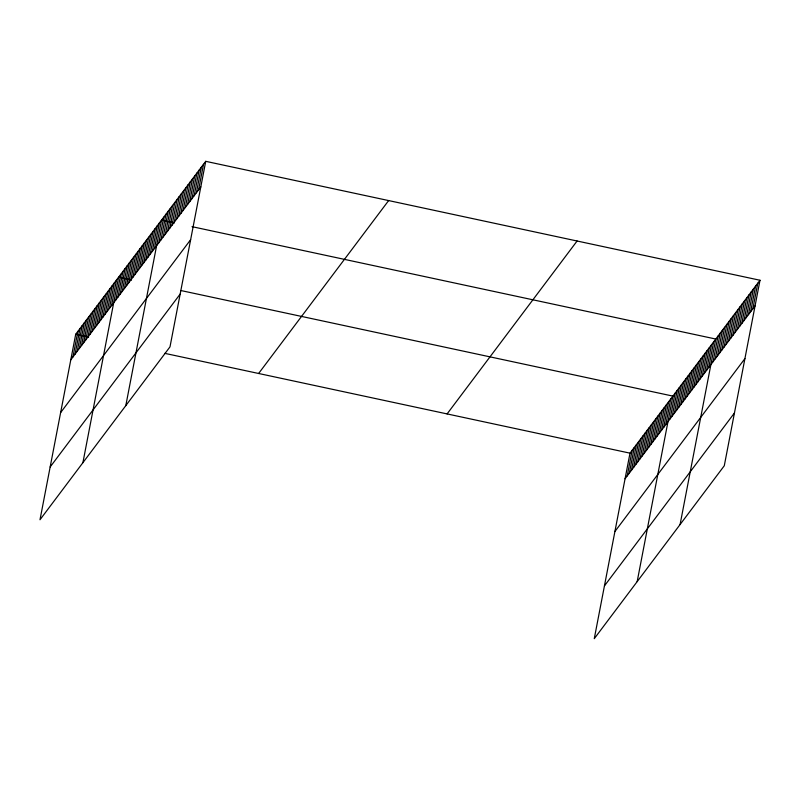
<?xml version="1.0" encoding="UTF-8"?>
<svg xmlns="http://www.w3.org/2000/svg" width="800" height="800" viewBox="0 0 800 800"><rect width="100%" height="100%" fill="white"/><g stroke="black" fill="none" stroke-linecap="round" stroke-linejoin="round"><path stroke-width="1.2" d="M205.73 161.33L75.72 334.24L40 519.75L170 346.84L205.73 161.33L760 280.25L724.28 465.76L594.27 638.67L630 453.16L760 280.25M72.94 356.97L77.87 331.39M75.09 354.12L80.01 328.53M77.23 351.27L82.16 325.68M79.38 348.41L84.3 322.83M81.52 345.56L86.45 319.97M83.67 342.71L88.59 317.12M85.81 339.85L90.74 314.27M87.96 337L92.88 311.41M90.1 334.15L95.03 308.56M92.25 331.29L97.17 305.71M94.39 328.44L99.32 302.86M96.54 325.59L101.46 300M98.68 322.74L103.61 297.15M100.83 319.88L105.75 294.3M102.97 317.03L107.9 291.44M105.12 314.18L110.04 288.59M107.26 311.32L112.19 285.74M109.41 308.47L114.33 282.88M111.55 305.62L116.48 280.03M82.9 462.69L118.62 277.18L131.52 279.95M115.84 299.91L120.77 274.33M117.99 297.06L122.91 271.47M120.13 294.21L125.06 268.62M122.28 291.35L127.2 265.77M124.42 288.5L129.35 262.91M126.57 285.65L131.49 260.06M128.71 282.79L133.64 257.21M130.86 279.94L135.78 254.35M133 277.09L137.93 251.5M135.15 274.23L140.07 248.65M137.29 271.38L142.22 245.8M139.44 268.53L144.36 242.94M141.58 265.67L146.51 240.09M143.73 262.82L148.66 237.24M145.87 259.97L150.8 234.38M148.02 257.12L152.95 231.53M150.16 254.26L155.09 228.68M152.31 251.41L157.24 225.82M154.45 248.56L159.38 222.97M125.8 405.63L161.53 220.12L174.42 222.89M158.81 242.76L163.74 217.18M161.02 239.82L165.95 214.24M163.23 236.89L168.16 211.3M165.44 233.95L170.37 208.36M167.65 231.01L172.58 205.42M169.86 228.07L174.79 202.48M172.07 225.13L177 199.54M174.28 222.19L179.21 196.6M176.49 219.25L181.42 193.66M178.7 216.31L183.63 190.72M180.91 213.37L185.84 187.78M183.12 210.43L188.05 184.84M185.33 207.49L190.26 181.91M187.54 204.55L192.47 178.97M189.75 201.61L194.68 176.03M191.96 198.67L196.89 173.09M194.17 195.73L199.1 170.15M196.38 192.79L201.31 167.21M198.59 189.85L203.52 164.27M627.21 475.9L632.14 450.31M629.36 473.04L634.29 447.46M631.5 470.19L636.43 444.61M633.65 467.34L638.58 441.75M635.79 464.48L640.72 438.9M637.94 461.63L642.87 436.05M640.08 458.78L645.01 433.19M642.23 455.93L647.16 430.34M644.37 453.07L649.3 427.49M646.52 450.22L651.45 424.63M648.66 447.37L653.59 421.78M650.81 444.51L655.74 418.93M652.96 441.66L657.88 416.08M655.1 438.81L660.03 413.22M657.25 435.95L662.17 410.37M659.39 433.1L664.32 407.52M661.54 430.25L666.46 404.66M663.68 427.4L668.61 401.81M665.83 424.54L670.75 398.96M637.17 581.61L672.9 396.1L180.77 290.51M670.12 418.84L675.04 393.25M672.26 415.98L677.19 390.4M674.41 413.13L679.33 387.55M676.55 410.28L681.48 384.69M678.7 407.42L683.62 381.84M680.84 404.57L685.77 378.99M682.99 401.72L687.91 376.13M685.13 398.87L690.06 373.28M687.28 396.01L692.2 370.43M689.42 393.16L694.35 367.57M691.57 390.31L696.49 364.72M693.71 387.45L698.64 361.87M695.86 384.6L700.78 359.01M698 381.75L702.93 356.16M700.15 378.89L705.07 353.31M702.29 376.04L707.22 350.46M704.44 373.19L709.36 347.6M706.58 370.34L711.51 344.75M708.73 367.48L713.65 341.9M680.08 524.55L715.8 339.04L192.01 226.66M713.08 361.69L718.01 336.1M715.29 358.75L720.22 333.17M717.5 355.81L722.43 330.23M719.71 352.87L724.64 327.29M721.92 349.93L726.85 324.35M724.13 346.99L729.06 321.41M726.34 344.05L731.27 318.47M728.55 341.11L733.48 315.53M730.76 338.17L735.69 312.59M732.97 335.23L737.9 309.65M735.18 332.3L740.11 306.71M737.39 329.36L742.32 303.77M739.6 326.42L744.53 300.83M741.81 323.48L746.74 297.89M744.02 320.54L748.95 294.95M746.23 317.6L751.16 292.01M748.44 314.66L753.37 289.07M750.65 311.72L755.58 286.13M752.86 308.78L757.79 283.19M70.8 359.82L200.8 186.91M60.63 412.6L190.64 239.69M50.16 466.97L180.17 294.06M258.63 373.48L388.64 200.57M447.09 413.92L577.09 241.01M625.07 478.75L755.07 305.84M614.91 531.52L744.91 358.61M604.44 585.9L734.44 412.99M75.72 334.24L88.62 337.01M164.83 353.36L630 453.16"/></g></svg>
